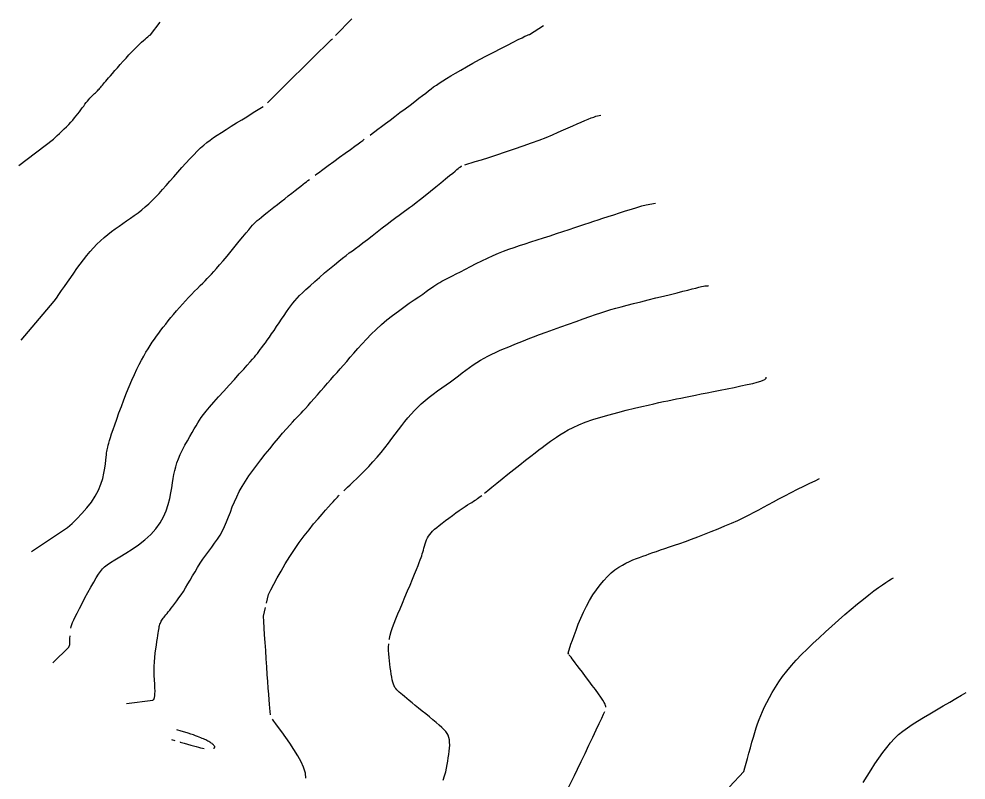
# Model space of a CAD drawing. Header units: millimetres. Extents: x 2235526 to 2245569, y 371981 to 382303.
# Drawn here: x 2243954 to 2244344, y 381580.1 to 381893.7 of the extents above; entities that cross this region are included whole.
import ezdxf

# ---------------------------------------------------------------- set-up
doc = ezdxf.new("R2010")
doc.units = ezdxf.units.MM
doc.linetypes.add('CONTI', pattern=[0])
for name, color, linetype, transparency in [('161', 10, 'CONTI', 0.7), ('163', 10, 'CONTI', 0.7), ('165', 10, 'CONTI', 0.7), ('167', 10, 'CONTI', 0.7), ('169', 10, 'CONTI', 0.7), ('171', 10, 'CONTI', 0.7), ('173', 10, 'CONTI', 0.7), ('175', 10, 'CONTI', 0.7), ('177', 10, 'CONTI', 0.7), ('179', 10, 'CONTI', 0.7)]:
    doc.layers.add(name, color=color, linetype=linetype, transparency=transparency)

msp = doc.modelspace()

# ---------------------------------------------------------------- linework, layer by layer
at = {"layer": '161', "elevation": 161}
msp.add_lwpolyline([(2243953.99, 381833.33), (2243968.15, 381844.1), (2243968.92, 381844.8), (2243969.78, 381845.59), (2243970.71, 381846.46), (2243971.67, 381847.38), (2243972.64, 381848.32), (2243973.59, 381849.27), (2243974.49, 381850.2), (2243975.33, 381851.11), (2243976.13, 381852), (2243976.88, 381852.88), (2243977.59, 381853.73), (2243978.26, 381854.57), (2243978.9, 381855.4), (2243979.51, 381856.21), (2243980.08, 381857), (2243980.64, 381857.76), (2243981.17, 381858.5), (2243981.69, 381859.19), (2243982.2, 381859.85), (2243982.7, 381860.46), (2243983.2, 381861.03), (2243983.69, 381861.54), (2243984.17, 381862.02), (2243984.63, 381862.46), (2243985.08, 381862.88), (2243985.51, 381863.28), (2243985.91, 381863.66), (2243986.28, 381864.03), (2243986.63, 381864.4), (2243986.97, 381864.78), (2243987.3, 381865.16), (2243987.64, 381865.56), (2243987.99, 381865.97), (2243988.36, 381866.42), (2243988.77, 381866.89), (2243989.21, 381867.41), (2243989.71, 381867.99), (2243990.28, 381868.64), (2243990.93, 381869.39), (2243991.68, 381870.25), (2243992.54, 381871.24), (2243993.51, 381872.35), (2243994.58, 381873.58), (2243995.72, 381874.87), (2243996.9, 381876.2), (2243998.1, 381877.54), (2243999.29, 381878.84), (2244000.45, 381880.08), (2244001.56, 381881.22), (2244002.6, 381882.26), (2244003.56, 381883.2), (2244004.44, 381884.03), (2244005.23, 381884.76), (2244005.92, 381885.37), (2244006.51, 381885.87), (2244006.99, 381886.27), (2244007.37, 381886.56), (2244007.66, 381886.78), (2244007.88, 381886.92), (2244008.04, 381887.02), (2244008.16, 381887.07), (2244012.08, 381892.39)], dxfattribs=at)
at = {"layer": '163', "elevation": 163}
for points in [[(2244084.31, 381886.82), (2244091.01, 381893.66)], [(2244056.34, 381859.14), (2244059.99, 381862.79), (2244062.1, 381864.88), (2244064.59, 381867.35), (2244067.31, 381870.05), (2244070.13, 381872.84), (2244072.92, 381875.59), (2244075.52, 381878.15), (2244077.8, 381880.39), (2244079.52, 381882.07), (2244080.9, 381883.41), (2244081.96, 381884.45), (2244082.75, 381885.23), (2244083.03, 381885.51)], [(2243954.95, 381761.38), (2243968.52, 381777.4), (2243969.41, 381778.68), (2243970.42, 381780.14), (2243971.55, 381781.75), (2243972.75, 381783.48), (2243974.01, 381785.29), (2243975.3, 381787.14), (2243976.59, 381788.99), (2243977.89, 381790.83), (2243979.21, 381792.65), (2243980.54, 381794.44), (2243981.89, 381796.16), (2243983.26, 381797.82), (2243984.66, 381799.4), (2243986.09, 381800.89), (2243987.55, 381802.29), (2243989.04, 381803.61), (2243990.55, 381804.87), (2243992.08, 381806.08), (2243993.63, 381807.23), (2243995.19, 381808.35), (2243996.77, 381809.44), (2243998.34, 381810.52), (2243999.92, 381811.6), (2244001.48, 381812.7), (2244003.02, 381813.82), (2244004.54, 381814.98), (2244006.02, 381816.2), (2244007.46, 381817.48), (2244008.87, 381818.84), (2244010.28, 381820.27), (2244011.69, 381821.78), (2244013.13, 381823.36), (2244014.61, 381825.04), (2244016.14, 381826.8), (2244017.75, 381828.64), (2244019.4, 381830.53), (2244021.08, 381832.42), (2244022.75, 381834.29), (2244024.38, 381836.07), (2244025.95, 381837.74), (2244027.43, 381839.24), (2244028.8, 381840.56), (2244030.1, 381841.72), (2244031.39, 381842.78), (2244032.71, 381843.77), (2244034.12, 381844.76), (2244035.66, 381845.79), (2244037.39, 381846.91), (2244039.33, 381848.14), (2244041.43, 381849.46), (2244043.59, 381850.81), (2244045.73, 381852.14), (2244047.76, 381853.39), (2244049.6, 381854.53), (2244051.15, 381855.48), (2244054.56, 381857.57)]]:
    msp.add_lwpolyline(points, dxfattribs=at)
at = {"layer": '165', "elevation": 165}
for points in [[(2244098.54, 381845.82), (2244099.4, 381846.46), (2244100.46, 381847.24), (2244101.72, 381848.18), (2244103.22, 381849.3), (2244104.98, 381850.61), (2244106.81, 381851.98), (2244108.8, 381853.48), (2244110.89, 381855.05), (2244112.99, 381856.63), (2244115.04, 381858.19), (2244116.97, 381859.66), (2244118.71, 381860.99), (2244120.2, 381862.14), (2244121.48, 381863.14), (2244122.63, 381864.03), (2244123.7, 381864.85), (2244124.75, 381865.63), (2244125.86, 381866.41), (2244127.08, 381867.24), (2244128.46, 381868.14), (2244130.03, 381869.13), (2244131.79, 381870.2), (2244133.74, 381871.36), (2244135.9, 381872.61), (2244138.27, 381873.94), (2244140.86, 381875.37), (2244143.65, 381876.89), (2244146.57, 381878.45), (2244149.52, 381880), (2244152.39, 381881.5), (2244155.09, 381882.89), (2244157.51, 381884.12), (2244159.55, 381885.14), (2244161.14, 381885.93), (2244162.33, 381886.49), (2244163.16, 381886.86), (2244163.72, 381887.09), (2244164.05, 381887.21), (2244164.24, 381887.25), (2244169.91, 381890.94)], [(2244076, 381829.33), (2244076.63, 381829.79), (2244077.34, 381830.31), (2244079.18, 381831.66), (2244081.32, 381833.22), (2244083.64, 381834.92), (2244086.01, 381836.65), (2244088.32, 381838.34), (2244090.45, 381839.89), (2244092.27, 381841.22), (2244093.68, 381842.24), (2244094.75, 381843.03), (2244095.55, 381843.61), (2244096.16, 381844.06)], [(2243959.17, 381674.32), (2243974.03, 381684.12), (2243975.85, 381685.82), (2243977.84, 381687.77), (2243979.9, 381689.91), (2243981.92, 381692.22), (2243983.81, 381694.62), (2243985.44, 381697.08), (2243986.74, 381699.55), (2243987.74, 381701.98), (2243988.48, 381704.31), (2243989, 381706.52), (2243989.36, 381708.55), (2243989.59, 381710.35), (2243989.76, 381711.88), (2243989.89, 381713.11), (2243990, 381714.08), (2243990.1, 381714.87), (2243990.21, 381715.52), (2243990.32, 381716.1), (2243990.45, 381716.68), (2243990.6, 381717.31), (2243990.79, 381718.05), (2243991.02, 381718.94), (2243991.32, 381720), (2243991.7, 381721.26), (2243992.16, 381722.75), (2243992.73, 381724.48), (2243993.42, 381726.5), (2243994.24, 381728.81), (2243995.16, 381731.34), (2243996.17, 381734.03), (2243997.23, 381736.81), (2243998.33, 381739.58), (2243999.43, 381742.29), (2244000.52, 381744.84), (2244001.57, 381747.2), (2244002.58, 381749.35), (2244003.55, 381751.32), (2244004.49, 381753.12), (2244005.41, 381754.79), (2244006.3, 381756.34), (2244007.18, 381757.78), (2244008.04, 381759.15), (2244008.9, 381760.45), (2244009.77, 381761.71), (2244010.64, 381762.94), (2244011.53, 381764.16), (2244012.45, 381765.39), (2244013.41, 381766.64), (2244014.41, 381767.93), (2244015.46, 381769.25), (2244016.54, 381770.6), (2244017.67, 381771.97), (2244018.84, 381773.36), (2244020.04, 381774.75), (2244021.27, 381776.14), (2244022.53, 381777.52), (2244023.81, 381778.88), (2244025.08, 381780.2), (2244026.32, 381781.47), (2244027.51, 381782.68), (2244028.63, 381783.81), (2244029.67, 381784.85), (2244030.6, 381785.79), (2244031.48, 381786.68), (2244032.34, 381787.58), (2244033.23, 381788.54), (2244034.2, 381789.61), (2244035.3, 381790.85), (2244036.57, 381792.33), (2244038.04, 381794.06), (2244039.66, 381795.99), (2244041.36, 381798.03), (2244043.07, 381800.09), (2244044.72, 381802.08), (2244046.23, 381803.91), (2244047.55, 381805.51), (2244048.61, 381806.79), (2244049.46, 381807.82), (2244050.17, 381808.64), (2244050.81, 381809.33), (2244051.43, 381809.95), (2244052.09, 381810.56), (2244052.88, 381811.23), (2244053.83, 381812.02), (2244054.93, 381812.91), (2244056.16, 381813.89), (2244057.5, 381814.95), (2244058.92, 381816.06), (2244060.4, 381817.22), (2244061.9, 381818.39), (2244063.41, 381819.57), (2244064.9, 381820.74), (2244066.34, 381821.87), (2244067.7, 381822.93), (2244068.95, 381823.91), (2244070.07, 381824.79), (2244071.02, 381825.54), (2244071.75, 381826.11), (2244072.38, 381826.61), (2244072.98, 381827.08), (2244073.63, 381827.57)]]:
    msp.add_lwpolyline(points, dxfattribs=at)
at = {"layer": '167', "elevation": 167}
for points in [[(2244137.57, 381833.52), (2244141.86, 381834.88), (2244144.4, 381835.68), (2244147.43, 381836.64), (2244150.8, 381837.72), (2244154.39, 381838.89), (2244158.06, 381840.11), (2244161.67, 381841.35), (2244165.1, 381842.58), (2244168.23, 381843.76), (2244171.08, 381844.88), (2244173.67, 381845.96), (2244176.03, 381846.97), (2244178.2, 381847.93), (2244180.2, 381848.83), (2244182.07, 381849.67), (2244183.83, 381850.45), (2244185.47, 381851.16), (2244186.99, 381851.8), (2244188.37, 381852.37), (2244189.59, 381852.85), (2244190.64, 381853.25), (2244191.5, 381853.57), (2244193.59, 381853.97)], [(2243975.3, 381642.69), (2243975.46, 381643.37), (2243975.71, 381644.16), (2243976.06, 381645.06), (2243976.54, 381646.11), (2243977.15, 381647.39), (2243977.94, 381648.94), (2243978.89, 381650.8), (2243979.99, 381652.9), (2243981.17, 381655.14), (2243982.4, 381657.41), (2243983.61, 381659.62), (2243984.76, 381661.67), (2243985.8, 381663.46), (2243986.7, 381664.92), (2243987.52, 381666.1), (2243988.35, 381667.09), (2243989.28, 381667.97), (2243990.38, 381668.83), (2243991.74, 381669.74), (2243993.44, 381670.8), (2243995.54, 381672.06), (2243997.94, 381673.53), (2244000.54, 381675.21), (2244003.2, 381677.06), (2244005.81, 381679.08), (2244008.25, 381681.26), (2244010.4, 381683.58), (2244012.16, 381686.02), (2244013.56, 381688.53), (2244014.66, 381691.07), (2244015.49, 381693.6), (2244016.11, 381696.05), (2244016.58, 381698.38), (2244016.94, 381700.55), (2244017.25, 381702.52), (2244017.52, 381704.32), (2244017.81, 381706), (2244018.13, 381707.6), (2244018.53, 381709.19), (2244019.03, 381710.8), (2244019.66, 381712.48), (2244020.44, 381714.27), (2244021.35, 381716.13), (2244022.34, 381718.01), (2244023.36, 381719.87), (2244024.37, 381721.65), (2244025.33, 381723.32), (2244026.19, 381724.81), (2244026.93, 381726.1), (2244027.61, 381727.25), (2244028.28, 381728.34), (2244029.03, 381729.46), (2244029.93, 381730.68), (2244031.04, 381732.09), (2244032.44, 381733.76), (2244034.18, 381735.75), (2244036.17, 381737.99), (2244038.32, 381740.38), (2244040.53, 381742.81), (2244042.7, 381745.19), (2244044.73, 381747.41), (2244046.52, 381749.38), (2244048, 381751.01), (2244049.19, 381752.35), (2244050.15, 381753.44), (2244050.93, 381754.36), (2244051.59, 381755.16), (2244052.18, 381755.9), (2244052.76, 381756.64), (2244053.37, 381757.43), (2244054.02, 381758.3), (2244054.71, 381759.23), (2244055.46, 381760.26), (2244056.26, 381761.38), (2244057.12, 381762.6), (2244058.03, 381763.93), (2244059.01, 381765.37), (2244060.03, 381766.9), (2244061.08, 381768.46), (2244062.13, 381770.03), (2244063.15, 381771.55), (2244064.14, 381773), (2244065.07, 381774.32), (2244065.92, 381775.5), (2244066.75, 381776.57), (2244067.59, 381777.58), (2244068.51, 381778.6), (2244069.54, 381779.67), (2244070.75, 381780.85), (2244072.18, 381782.2), (2244073.87, 381783.73), (2244075.76, 381785.43), (2244077.77, 381787.2), (2244079.85, 381789.01), (2244081.9, 381790.76), (2244083.86, 381792.42), (2244085.66, 381793.9), (2244087.25, 381795.16), (2244088.66, 381796.26), (2244089.98, 381797.24), (2244091.27, 381798.19), (2244092.59, 381799.15), (2244094.02, 381800.2), (2244095.63, 381801.39), (2244097.45, 381802.78), (2244099.44, 381804.32), (2244101.52, 381805.93), (2244103.61, 381807.55), (2244105.63, 381809.12), (2244107.51, 381810.57), (2244109.16, 381811.83), (2244110.53, 381812.85), (2244111.69, 381813.7), (2244112.73, 381814.44), (2244113.74, 381815.17), (2244114.82, 381815.95), (2244116.04, 381816.86), (2244117.51, 381817.99), (2244119.28, 381819.38), (2244121.28, 381820.97), (2244123.42, 381822.69), (2244125.59, 381824.45), (2244127.69, 381826.15), (2244129.62, 381827.73), (2244131.28, 381829.1), (2244132.6, 381830.18), (2244133.6, 381831.01), (2244134.32, 381831.61), (2244134.83, 381832.04), (2244135.16, 381832.33), (2244135.38, 381832.51), (2244135.52, 381832.64), (2244136.15, 381833.07), (2244136.24, 381833.1)], [(2243967.97, 381628.46), (2243974.48, 381634.87), (2243974.56, 381634.95), (2243974.64, 381635.08), (2243974.73, 381635.28), (2243974.81, 381635.55), (2243974.88, 381635.93), (2243974.93, 381636.41), (2243974.96, 381637.03), (2243974.99, 381637.74), (2243975, 381638.53), (2243975.02, 381639.37), (2243975.02, 381639.47)]]:
    msp.add_lwpolyline(points, dxfattribs=at)
at = {"layer": '169', "elevation": 169}
msp.add_lwpolyline([(2243998.3, 381611.72), (2244009.09, 381613.04), (2244009.27, 381613.15), (2244009.46, 381613.34), (2244009.65, 381613.66), (2244009.81, 381614.12), (2244009.94, 381614.78), (2244010, 381615.66), (2244010.01, 381616.79), (2244009.96, 381618.14), (2244009.88, 381619.68), (2244009.79, 381621.36), (2244009.72, 381623.14), (2244009.68, 381625), (2244009.7, 381626.89), (2244009.79, 381628.77), (2244009.94, 381630.62), (2244010.14, 381632.42), (2244010.36, 381634.13), (2244010.59, 381635.73), (2244010.82, 381637.2), (2244011.03, 381638.51), (2244011.2, 381639.64), (2244011.35, 381640.62), (2244011.47, 381641.45), (2244011.58, 381642.16), (2244011.69, 381642.78), (2244011.79, 381643.33), (2244011.91, 381643.82), (2244012.05, 381644.28), (2244012.21, 381644.72), (2244012.39, 381645.14), (2244012.6, 381645.55), (2244012.83, 381645.96), (2244013.1, 381646.37), (2244013.39, 381646.79), (2244013.73, 381647.23), (2244014.1, 381647.69), (2244014.51, 381648.2), (2244014.97, 381648.77), (2244015.49, 381649.4), (2244016.07, 381650.11), (2244016.71, 381650.91), (2244017.42, 381651.81), (2244018.19, 381652.82), (2244019, 381653.93), (2244019.87, 381655.13), (2244020.76, 381656.44), (2244021.68, 381657.83), (2244022.62, 381659.32), (2244023.57, 381660.89), (2244024.53, 381662.53), (2244025.51, 381664.22), (2244026.52, 381665.94), (2244027.56, 381667.67), (2244028.64, 381669.4), (2244029.76, 381671.1), (2244030.94, 381672.76), (2244032.14, 381674.39), (2244033.35, 381676.01), (2244034.55, 381677.64), (2244035.7, 381679.29), (2244036.78, 381681), (2244037.78, 381682.77), (2244038.67, 381684.61), (2244039.49, 381686.53), (2244040.27, 381688.51), (2244041.03, 381690.54), (2244041.83, 381692.61), (2244042.69, 381694.7), (2244043.65, 381696.82), (2244044.73, 381698.94), (2244045.94, 381701.08), (2244047.27, 381703.23), (2244048.7, 381705.39), (2244050.25, 381707.59), (2244051.88, 381709.81), (2244053.61, 381712.07), (2244055.41, 381714.35), (2244057.24, 381716.63), (2244059.07, 381718.85), (2244060.86, 381720.98), (2244062.54, 381722.96), (2244064.1, 381724.75), (2244065.47, 381726.3), (2244066.64, 381727.59), (2244067.64, 381728.67), (2244068.52, 381729.6), (2244069.34, 381730.46), (2244070.14, 381731.3), (2244071, 381732.2), (2244071.95, 381733.23), (2244073.03, 381734.43), (2244074.24, 381735.78), (2244075.53, 381737.25), (2244076.89, 381738.81), (2244078.29, 381740.41), (2244079.68, 381742.01), (2244081.06, 381743.59), (2244082.38, 381745.11), (2244083.68, 381746.58), (2244084.96, 381748.05), (2244086.25, 381749.52), (2244087.58, 381751.03), (2244088.95, 381752.61), (2244090.39, 381754.27), (2244091.92, 381756.04), (2244093.55, 381757.9), (2244095.28, 381759.83), (2244097.11, 381761.81), (2244099.05, 381763.8), (2244101.1, 381765.79), (2244103.26, 381767.76), (2244105.53, 381769.67), (2244107.87, 381771.52), (2244110.21, 381773.29), (2244112.51, 381774.95), (2244114.72, 381776.51), (2244116.77, 381777.94), (2244118.62, 381779.22), (2244120.23, 381780.34), (2244121.61, 381781.32), (2244122.81, 381782.18), (2244123.86, 381782.92), (2244124.79, 381783.57), (2244125.64, 381784.14), (2244126.45, 381784.65), (2244127.25, 381785.12), (2244128.08, 381785.58), (2244128.98, 381786.05), (2244129.98, 381786.56), (2244131.13, 381787.13), (2244132.46, 381787.81), (2244134.01, 381788.6), (2244135.8, 381789.53), (2244137.8, 381790.58), (2244139.96, 381791.7), (2244142.23, 381792.86), (2244144.56, 381794.02), (2244146.89, 381795.14), (2244149.19, 381796.18), (2244151.41, 381797.13), (2244153.57, 381797.99), (2244155.71, 381798.78), (2244157.87, 381799.53), (2244160.08, 381800.26), (2244162.37, 381801.01), (2244164.78, 381801.78), (2244167.33, 381802.6), (2244169.98, 381803.46), (2244172.68, 381804.34), (2244175.37, 381805.22), (2244178, 381806.08), (2244180.51, 381806.91), (2244182.85, 381807.68), (2244184.98, 381808.4), (2244186.95, 381809.05), (2244188.82, 381809.68), (2244190.65, 381810.3), (2244192.52, 381810.92), (2244194.47, 381811.56), (2244196.58, 381812.25), (2244198.88, 381812.99), (2244201.31, 381813.77), (2244203.78, 381814.55), (2244206.19, 381815.3), (2244208.47, 381816), (2244210.51, 381816.61), (2244212.23, 381817.11), (2244216.11, 381817.82)], dxfattribs=at)
at = {"layer": '169'}
for points in [[(2244034.15, 381593.16), (2244034.22, 381593.2), (2244034.36, 381593.31), (2244034.46, 381593.42), (2244034.54, 381593.52), (2244034.59, 381593.63), (2244034.62, 381593.74), (2244034.62, 381593.86), (2244034.59, 381593.98), (2244034.52, 381594.11), (2244034.43, 381594.25), (2244034.3, 381594.41), (2244034.14, 381594.58), (2244033.95, 381594.76), (2244033.73, 381594.95), (2244033.48, 381595.15), (2244033.2, 381595.35), (2244032.89, 381595.56), (2244032.55, 381595.78), (2244032.2, 381595.99), (2244031.82, 381596.2), (2244031.41, 381596.42), (2244030.97, 381596.63), (2244030.49, 381596.85), (2244029.98, 381597.08), (2244029.43, 381597.31), (2244028.83, 381597.56), (2244028.18, 381597.82), (2244027.47, 381598.09), (2244026.68, 381598.38), (2244025.8, 381598.69), (2244024.78, 381599.04), (2244023.62, 381599.43), (2244022.29, 381599.86), (2244020.76, 381600.33), (2244019.02, 381600.87)], [(2244016.84, 381596.86), (2244018.23, 381596.45)], [(2244020.36, 381595.81), (2244020.44, 381595.79), (2244022.01, 381595.32), (2244023.44, 381594.9), (2244024.74, 381594.52), (2244025.92, 381594.19), (2244026.98, 381593.9), (2244027.94, 381593.64), (2244028.8, 381593.42), (2244029.58, 381593.24), (2244030.27, 381593.09), (2244030.27, 381593.09)]]:
    msp.add_lwpolyline(points, dxfattribs=at)
at = {"layer": '171', "elevation": 171}
for points in [[(2244087.72, 381699.23), (2244088.44, 381699.92), (2244089.31, 381700.75), (2244090.36, 381701.74), (2244091.63, 381702.95), (2244093.08, 381704.35), (2244094.66, 381705.89), (2244096.33, 381707.56), (2244098.05, 381709.33), (2244099.77, 381711.18), (2244101.46, 381713.08), (2244103.08, 381715), (2244104.62, 381716.93), (2244106.11, 381718.86), (2244107.54, 381720.76), (2244108.92, 381722.62), (2244110.27, 381724.43), (2244111.58, 381726.17), (2244112.88, 381727.82), (2244114.17, 381729.4), (2244115.48, 381730.91), (2244116.82, 381732.37), (2244118.21, 381733.78), (2244119.67, 381735.15), (2244121.21, 381736.5), (2244122.85, 381737.83), (2244124.57, 381739.15), (2244126.34, 381740.44), (2244128.13, 381741.73), (2244129.91, 381742.99), (2244131.67, 381744.23), (2244133.37, 381745.45), (2244134.99, 381746.65), (2244136.55, 381747.82), (2244138.06, 381748.96), (2244139.54, 381750.06), (2244141, 381751.12), (2244142.47, 381752.12), (2244143.97, 381753.07), (2244145.49, 381753.96), (2244147.06, 381754.79), (2244148.64, 381755.57), (2244150.24, 381756.31), (2244151.85, 381757.02), (2244153.45, 381757.7), (2244155.04, 381758.37), (2244156.63, 381759.02), (2244158.24, 381759.68), (2244159.93, 381760.36), (2244161.74, 381761.07), (2244163.72, 381761.84), (2244165.91, 381762.68), (2244168.37, 381763.6), (2244171.11, 381764.62), (2244174.07, 381765.71), (2244177.16, 381766.84), (2244180.29, 381767.97), (2244183.37, 381769.07), (2244186.31, 381770.11), (2244189.02, 381771.06), (2244191.43, 381771.89), (2244193.62, 381772.62), (2244195.67, 381773.28), (2244197.68, 381773.9), (2244199.73, 381774.49), (2244201.93, 381775.1), (2244204.36, 381775.74), (2244207.09, 381776.44), (2244210.05, 381777.18), (2244213.14, 381777.94), (2244216.28, 381778.71), (2244219.36, 381779.47), (2244222.3, 381780.19), (2244224.99, 381780.86), (2244227.36, 381781.45), (2244229.42, 381781.98), (2244231.19, 381782.43), (2244232.69, 381782.81), (2244233.95, 381783.13), (2244234.98, 381783.37), (2244235.81, 381783.55), (2244236.47, 381783.66), (2244236.97, 381783.72), (2244237.34, 381783.74), (2244237.61, 381783.72), (2244237.78, 381783.68), (2244237.9, 381783.63), (2244237.97, 381783.59)], [(2244055.88, 381652.97), (2244056.69, 381656.55), (2244057.71, 381658.49), (2244058.94, 381660.8), (2244060.36, 381663.4), (2244061.95, 381666.22), (2244063.67, 381669.16), (2244065.51, 381672.16), (2244067.44, 381675.12), (2244069.43, 381677.98), (2244071.44, 381680.7), (2244073.42, 381683.26), (2244075.34, 381685.63), (2244077.14, 381687.79), (2244078.79, 381689.71), (2244080.24, 381691.36), (2244081.47, 381692.74), (2244082.48, 381693.87), (2244083.31, 381694.79), (2244084.01, 381695.53), (2244084.59, 381696.15), (2244085.1, 381696.67), (2244085.56, 381697.14), (2244085.73, 381697.3), (2244085.9, 381697.47)], [(2244057.57, 381606.93), (2244057.27, 381609.76), (2244057.16, 381611.32), (2244057.02, 381613.23), (2244056.86, 381615.44), (2244056.67, 381617.94), (2244056.47, 381620.68), (2244056.26, 381623.64), (2244056.04, 381626.79), (2244055.81, 381630.09), (2244055.58, 381633.44), (2244055.35, 381636.75), (2244055.15, 381639.93), (2244054.96, 381642.88), (2244054.8, 381645.5), (2244054.68, 381647.7), (2244055.48, 381651.21)], [(2244072.15, 381580.91), (2244071.95, 381582.97), (2244071.19, 381585.41), (2244070.14, 381587.68), (2244068.77, 381590.16), (2244067.19, 381592.73), (2244065.51, 381595.29), (2244063.83, 381597.72), (2244062.25, 381599.93), (2244060.89, 381601.8), (2244059.78, 381603.31), (2244058.97, 381604.41), (2244058.4, 381605.17)]]:
    msp.add_lwpolyline(points, dxfattribs=at)
at = {"layer": '173', "elevation": 173}
for points in [[(2244145.68, 381698.3), (2244147.03, 381699.4), (2244148.77, 381700.81), (2244150.7, 381702.37), (2244152.92, 381704.16), (2244155.32, 381706.08), (2244157.8, 381708.06), (2244160.26, 381710.01), (2244162.6, 381711.86), (2244164.72, 381713.53), (2244166.54, 381714.94), (2244168.1, 381716.14), (2244169.46, 381717.16), (2244170.67, 381718.06), (2244171.81, 381718.89), (2244172.92, 381719.69), (2244174.07, 381720.51), (2244175.32, 381721.4), (2244176.72, 381722.34), (2244178.29, 381723.33), (2244180.08, 381724.36), (2244182.14, 381725.41), (2244184.49, 381726.47), (2244187.19, 381727.54), (2244190.24, 381728.6), (2244193.57, 381729.63), (2244197.05, 381730.63), (2244200.59, 381731.58), (2244204.07, 381732.46), (2244207.38, 381733.27), (2244210.4, 381733.99), (2244213.07, 381734.61), (2244215.42, 381735.14), (2244217.51, 381735.6), (2244219.41, 381736.01), (2244221.2, 381736.38), (2244222.93, 381736.74), (2244224.68, 381737.1), (2244226.5, 381737.47), (2244228.42, 381737.86), (2244230.45, 381738.27), (2244232.61, 381738.7), (2244234.91, 381739.16), (2244237.37, 381739.65), (2244239.99, 381740.17), (2244242.78, 381740.72), (2244245.66, 381741.29), (2244248.54, 381741.87), (2244251.3, 381742.45), (2244253.87, 381743), (2244256.14, 381743.53), (2244258.01, 381744.02), (2244259.43, 381744.45), (2244260.42, 381744.83), (2244261.07, 381745.15), (2244261.44, 381745.44), (2244261.61, 381745.67), (2244261.64, 381745.86), (2244261.61, 381746.02)], [(2244106.47, 381638.01), (2244106.51, 381638.23), (2244106.55, 381638.44), (2244106.88, 381639.87), (2244107.31, 381641.37), (2244107.84, 381642.97), (2244108.48, 381644.69), (2244109.2, 381646.53), (2244110.02, 381648.53), (2244110.92, 381650.7), (2244111.9, 381653.05), (2244112.93, 381655.51), (2244113.98, 381658.01), (2244115.01, 381660.47), (2244115.99, 381662.82), (2244116.89, 381664.98), (2244117.67, 381666.88), (2244118.32, 381668.46), (2244118.83, 381669.76), (2244119.25, 381670.83), (2244119.58, 381671.74), (2244119.85, 381672.53), (2244120.08, 381673.27), (2244120.29, 381674.02), (2244120.51, 381674.82), (2244120.74, 381675.66), (2244120.98, 381676.52), (2244121.25, 381677.4), (2244121.54, 381678.26), (2244121.87, 381679.1), (2244122.24, 381679.89), (2244122.65, 381680.63), (2244123.13, 381681.32), (2244123.68, 381682), (2244124.33, 381682.69), (2244125.1, 381683.41), (2244126, 381684.19), (2244127.05, 381685.04), (2244128.26, 381685.99), (2244129.59, 381687.01), (2244131, 381688.06), (2244132.44, 381689.12), (2244133.88, 381690.16), (2244135.26, 381691.13), (2244136.54, 381692.01), (2244137.69, 381692.78), (2244138.71, 381693.44), (2244139.62, 381694.01), (2244140.42, 381694.51), (2244141.14, 381694.96), (2244141.79, 381695.37), (2244142.38, 381695.75), (2244142.87, 381696.09), (2244143.36, 381696.45), (2244143.91, 381696.87), (2244144.55, 381697.38)], [(2244128.61, 381580.02), (2244129.23, 381581.84), (2244129.7, 381583.5), (2244130.05, 381585.04), (2244130.33, 381586.49), (2244130.56, 381587.89), (2244130.79, 381589.29), (2244130.99, 381590.67), (2244131.16, 381592.02), (2244131.28, 381593.32), (2244131.35, 381594.55), (2244131.34, 381595.7), (2244131.24, 381596.75), (2244131.04, 381597.7), (2244130.73, 381598.56), (2244130.29, 381599.37), (2244129.72, 381600.16), (2244129, 381600.97), (2244128.11, 381601.83), (2244127.06, 381602.77), (2244125.84, 381603.81), (2244124.47, 381604.94), (2244123.01, 381606.13), (2244121.51, 381607.34), (2244119.99, 381608.56), (2244118.52, 381609.74), (2244117.13, 381610.85), (2244115.86, 381611.89), (2244114.71, 381612.84), (2244113.67, 381613.7), (2244112.75, 381614.48), (2244111.93, 381615.19), (2244111.2, 381615.82), (2244110.57, 381616.38), (2244110.02, 381616.87), (2244109.55, 381617.34), (2244109.14, 381617.8), (2244108.78, 381618.31), (2244108.47, 381618.88), (2244108.19, 381619.56), (2244107.94, 381620.39), (2244107.7, 381621.37), (2244107.48, 381622.5), (2244107.27, 381623.75), (2244107.07, 381625.08), (2244106.88, 381626.45), (2244106.71, 381627.84), (2244106.55, 381629.22), (2244106.39, 381630.66), (2244106.27, 381632.06), (2244106.19, 381633.45), (2244106.18, 381634.84), (2244106.25, 381636.25)]]:
    msp.add_lwpolyline(points, dxfattribs=at)
at = {"layer": '175', "elevation": 175}
for points in [[(2244180.45, 381631.93), (2244180.13, 381632.45), (2244181.3, 381636.17), (2244181.86, 381637.79), (2244182.55, 381639.73), (2244183.37, 381641.92), (2244184.29, 381644.29), (2244185.33, 381646.76), (2244186.46, 381649.27), (2244187.68, 381651.75), (2244188.98, 381654.13), (2244190.35, 381656.4), (2244191.79, 381658.53), (2244193.26, 381660.52), (2244194.78, 381662.34), (2244196.31, 381663.99), (2244197.85, 381665.45), (2244199.4, 381666.71), (2244200.93, 381667.78), (2244202.45, 381668.71), (2244203.94, 381669.5), (2244205.41, 381670.18), (2244206.83, 381670.79), (2244208.22, 381671.34), (2244209.56, 381671.85), (2244210.87, 381672.35), (2244212.2, 381672.83), (2244213.55, 381673.32), (2244214.98, 381673.82), (2244216.49, 381674.34), (2244218.12, 381674.9), (2244219.9, 381675.5), (2244221.83, 381676.16), (2244223.89, 381676.86), (2244226.1, 381677.63), (2244228.44, 381678.46), (2244230.92, 381679.36), (2244233.53, 381680.33), (2244236.26, 381681.37), (2244239.06, 381682.47), (2244241.9, 381683.61), (2244244.7, 381684.78), (2244247.43, 381685.95), (2244250.03, 381687.11), (2244252.46, 381688.25), (2244254.67, 381689.34), (2244256.72, 381690.41), (2244258.67, 381691.47), (2244260.6, 381692.53), (2244262.56, 381693.63), (2244264.64, 381694.78), (2244266.89, 381695.99), (2244269.36, 381697.27), (2244271.97, 381698.6), (2244274.63, 381699.92), (2244277.22, 381701.2), (2244279.66, 381702.38), (2244281.84, 381703.44), (2244283.67, 381704.31)], [(2244195.68, 381610.15), (2244195.66, 381610.47), (2244195.55, 381610.88), (2244195.33, 381611.43), (2244194.95, 381612.14), (2244194.38, 381613.08), (2244193.58, 381614.28), (2244192.57, 381615.71), (2244191.37, 381617.36), (2244190.05, 381619.13), (2244188.66, 381620.97), (2244187.28, 381622.78), (2244185.97, 381624.51), (2244184.78, 381626.06), (2244183.78, 381627.38), (2244182.95, 381628.48), (2244182.27, 381629.39), (2244181.73, 381630.12), (2244181.31, 381630.7), (2244180.98, 381631.15), (2244180.72, 381631.5), (2244180.62, 381631.66)], [(2244180.1, 381576.81), (2244180.79, 381578.16), (2244181.65, 381579.84), (2244182.72, 381582.01), (2244184.02, 381584.67), (2244185.51, 381587.74), (2244187.1, 381591.06), (2244188.71, 381594.46), (2244190.28, 381597.76), (2244191.71, 381600.8), (2244192.93, 381603.41), (2244193.98, 381605.67), (2244194.72, 381607.29), (2244195.2, 381608.39)]]:
    msp.add_lwpolyline(points, dxfattribs=at)
at = {"layer": '177', "elevation": 177}
msp.add_lwpolyline([(2244246.59, 381577.31), (2244252.45, 381583.67), (2244252.88, 381585.2), (2244253.38, 381587.02), (2244253.94, 381589.06), (2244254.53, 381591.23), (2244255.15, 381593.46), (2244255.77, 381595.67), (2244256.38, 381597.78), (2244256.97, 381599.75), (2244257.56, 381601.58), (2244258.15, 381603.33), (2244258.77, 381605.02), (2244259.45, 381606.71), (2244260.18, 381608.43), (2244261.01, 381610.22), (2244261.94, 381612.12), (2244262.98, 381614.11), (2244264.15, 381616.19), (2244265.44, 381618.33), (2244266.87, 381620.52), (2244268.44, 381622.75), (2244270.17, 381625), (2244272.05, 381627.26), (2244274.08, 381629.53), (2244276.25, 381631.81), (2244278.54, 381634.11), (2244280.94, 381636.43), (2244283.45, 381638.77), (2244286.03, 381641.15), (2244288.69, 381643.54), (2244291.39, 381645.93), (2244294.08, 381648.28), (2244296.72, 381650.54), (2244299.27, 381652.69), (2244301.7, 381654.68), (2244303.97, 381656.47), (2244306.03, 381658.04), (2244307.88, 381659.4), (2244309.53, 381660.55), (2244310.98, 381661.52), (2244312.21, 381662.32), (2244313.24, 381662.96), (2244314.07, 381663.47)], dxfattribs=at)
at = {"layer": '179', "elevation": 179}
msp.add_lwpolyline([(2244301.6, 381579.11), (2244303.22, 381581.71), (2244304.84, 381584.28), (2244306.45, 381586.78), (2244308.06, 381589.18), (2244309.67, 381591.46), (2244311.28, 381593.58), (2244312.9, 381595.52), (2244314.53, 381597.26), (2244316.2, 381598.83), (2244317.95, 381600.28), (2244319.81, 381601.66), (2244321.81, 381603.02), (2244323.99, 381604.4), (2244326.38, 381605.86), (2244328.99, 381607.42), (2244331.74, 381609.05), (2244334.52, 381610.68), (2244337.24, 381612.27), (2244339.79, 381613.75), (2244342.07, 381615.07), (2244343.97, 381616.17)], dxfattribs=at)

doc.saveas('drawing.dxf')
